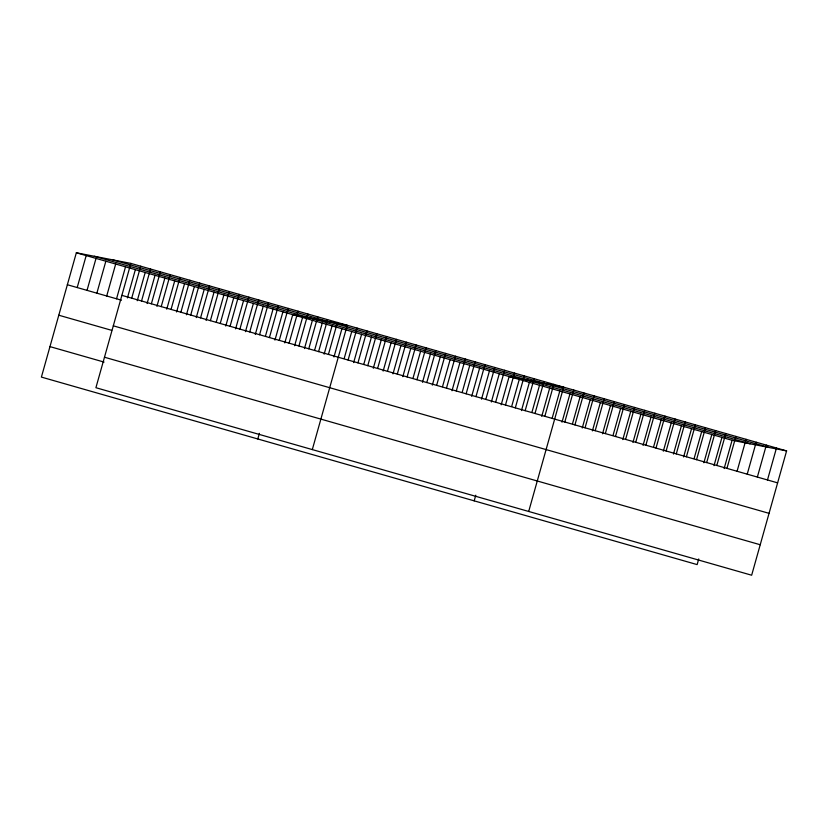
<?xml version="1.0" encoding="UTF-8"?>
<svg xmlns="http://www.w3.org/2000/svg" width="828" height="828" viewBox="0 0 828 828"><rect width="100%" height="100%" fill="white"/><g stroke="black" fill="none" stroke-linecap="round" stroke-linejoin="round"><path stroke-width="1.24" d="M130.855 263.397L95.913 387.711L751.658 575.222L786.6 450.908L130.855 263.397L76.342 252.778L41.4 377.092L697.145 564.603L698.728 558.962M77.201 287.544L86.184 255.593M87.033 290.359L96.017 258.398M96.866 293.174L105.849 261.213M106.708 295.989L115.692 264.028M116.541 298.804L125.525 266.844M127.419 297.925L135.357 269.649M131.714 298.163L140.698 266.202M137.251 300.74L145.2 272.464M141.547 300.978L150.53 269.017M147.084 303.545L155.033 275.279M151.379 303.793L160.363 271.832M156.927 306.36L164.865 278.094M161.222 306.608L170.206 274.648M166.759 309.175L174.708 280.899M171.054 309.413L180.038 277.452M176.592 311.99L184.541 283.714M180.887 312.228L189.871 280.268M186.435 314.795L194.383 286.529M190.73 315.044L199.714 283.083M196.267 317.61L204.216 289.345M200.562 317.859L209.546 285.898M206.1 320.426L214.048 292.149M210.395 320.664L219.379 288.703M216.284 322.009L223.891 294.965M220.238 323.479L229.221 291.518M225.775 326.056L233.724 297.78M230.07 326.294L239.054 294.333M235.607 328.861L243.556 300.595M239.913 329.109L248.886 297.149M245.45 331.676L253.399 303.4M249.745 331.914L258.729 299.953M255.283 334.491L263.232 306.215M259.578 334.729L268.562 302.769M265.467 336.075L273.064 309.03M269.421 337.545L278.405 305.584M274.958 340.111L282.907 311.846M279.253 340.36L288.237 308.399M257.798 438.975L259.381 433.334M284.791 342.927L292.739 314.65L347.253 325.269L312.311 449.594M289.086 343.165L298.07 311.204M294.633 345.742L302.572 317.466M298.929 345.98L307.912 314.019M304.466 348.557L312.415 320.281M308.761 348.795L317.745 316.834M314.65 350.14L322.247 323.096M318.594 351.61L327.577 319.649M324.141 354.177L332.08 325.901M328.437 354.415L337.42 322.454M333.974 356.992L341.923 328.716M344.158 358.576L351.755 331.531M348.102 360.045L357.085 328.085M353.649 362.612L361.588 334.346M357.944 362.861L366.928 330.9M363.823 364.196L371.43 337.151M367.777 365.666L376.761 333.715M373.314 368.243L381.263 339.966M377.609 368.481L386.593 336.52M383.157 371.058L391.106 342.782M387.452 371.296L396.436 339.335M392.989 373.863L400.938 345.597M397.285 374.111L406.269 342.15M402.822 376.678L410.771 348.412M407.117 376.916L416.101 344.965M413.006 378.261L420.614 351.217M416.96 379.731L425.944 347.77M422.497 382.308L430.446 354.032M426.793 382.546L435.776 350.586M432.33 385.113L440.279 356.847M436.635 385.362L445.609 353.401M442.514 386.697L450.121 359.662M446.468 388.166L455.452 356.216M452.005 390.744L459.954 362.467M456.3 390.982L465.284 359.021M462.19 392.327L469.786 365.283M466.143 393.797L475.127 361.836M471.681 396.364L479.629 368.098M475.976 396.612L484.96 364.651M481.513 399.179L489.462 370.913M485.808 399.417L494.792 367.466M491.356 401.994L499.294 373.718M495.651 402.232L504.635 370.271M474.185 500.857L475.779 495.206M501.188 404.809L509.137 376.533L563.651 387.152L528.699 511.466M505.484 405.047L514.467 373.086M511.663 406.476L519.27 379.431M515.316 407.862L524.3 375.902M521.454 410.605L529.402 382.329M525.159 410.667L534.143 378.717M531.938 412.272L539.535 385.227M534.991 413.482L543.975 381.522M541.729 416.401L549.668 388.125M544.824 416.298L553.808 384.337M552.204 418.068L559.8 391.023M561.995 422.197L569.943 393.921M564.799 422.011L573.783 390.05M572.469 423.864L580.076 396.819M574.932 424.909L583.916 392.948M582.26 427.993L590.209 399.717M585.065 427.807L594.049 395.846M592.393 430.891L600.341 402.615M595.197 430.705L604.181 398.744M602.525 433.789L610.474 405.513M605.33 433.603L614.314 401.642M613.01 435.456L620.607 408.411M615.473 436.501L624.457 404.54M622.801 439.585L630.75 411.309M625.606 439.399L634.59 407.438M632.934 442.483L640.882 414.207M635.738 442.297L644.722 410.336M643.066 445.381L651.015 417.105M645.871 445.195L654.855 413.234M653.551 447.048L661.148 420.003M656.004 448.093L664.987 416.132M663.331 451.167L671.28 422.901M666.136 450.991L675.12 419.03M673.464 454.065L681.413 425.799M676.279 453.889L685.263 421.928M683.607 456.963L691.546 428.697M686.412 456.787L695.396 424.826M694.081 458.64L701.689 431.595M696.545 459.685L705.528 427.724M703.872 462.759L711.821 434.493M706.677 462.583L715.661 430.622M714.005 465.657L721.954 437.391M716.81 465.481L725.794 433.52M724.138 468.555L732.087 440.289L786.6 450.908M726.943 468.379L735.926 436.418M737.075 471.277L746.059 439.316M747.218 474.175L756.202 442.214M757.351 477.073L766.335 445.112M767.484 479.971L776.467 448.01M112.867 259.888L768.612 447.399M94.33 256.276L750.075 443.787M76.342 252.778L732.087 440.289M121.871 295.358L777.616 482.859M67.358 284.739L121.457 300.202M113.312 325.828L769.046 513.339M58.798 315.22L111.666 330.331M104.483 357.23L760.218 544.741M49.97 346.621L104.069 362.084"/></g></svg>
